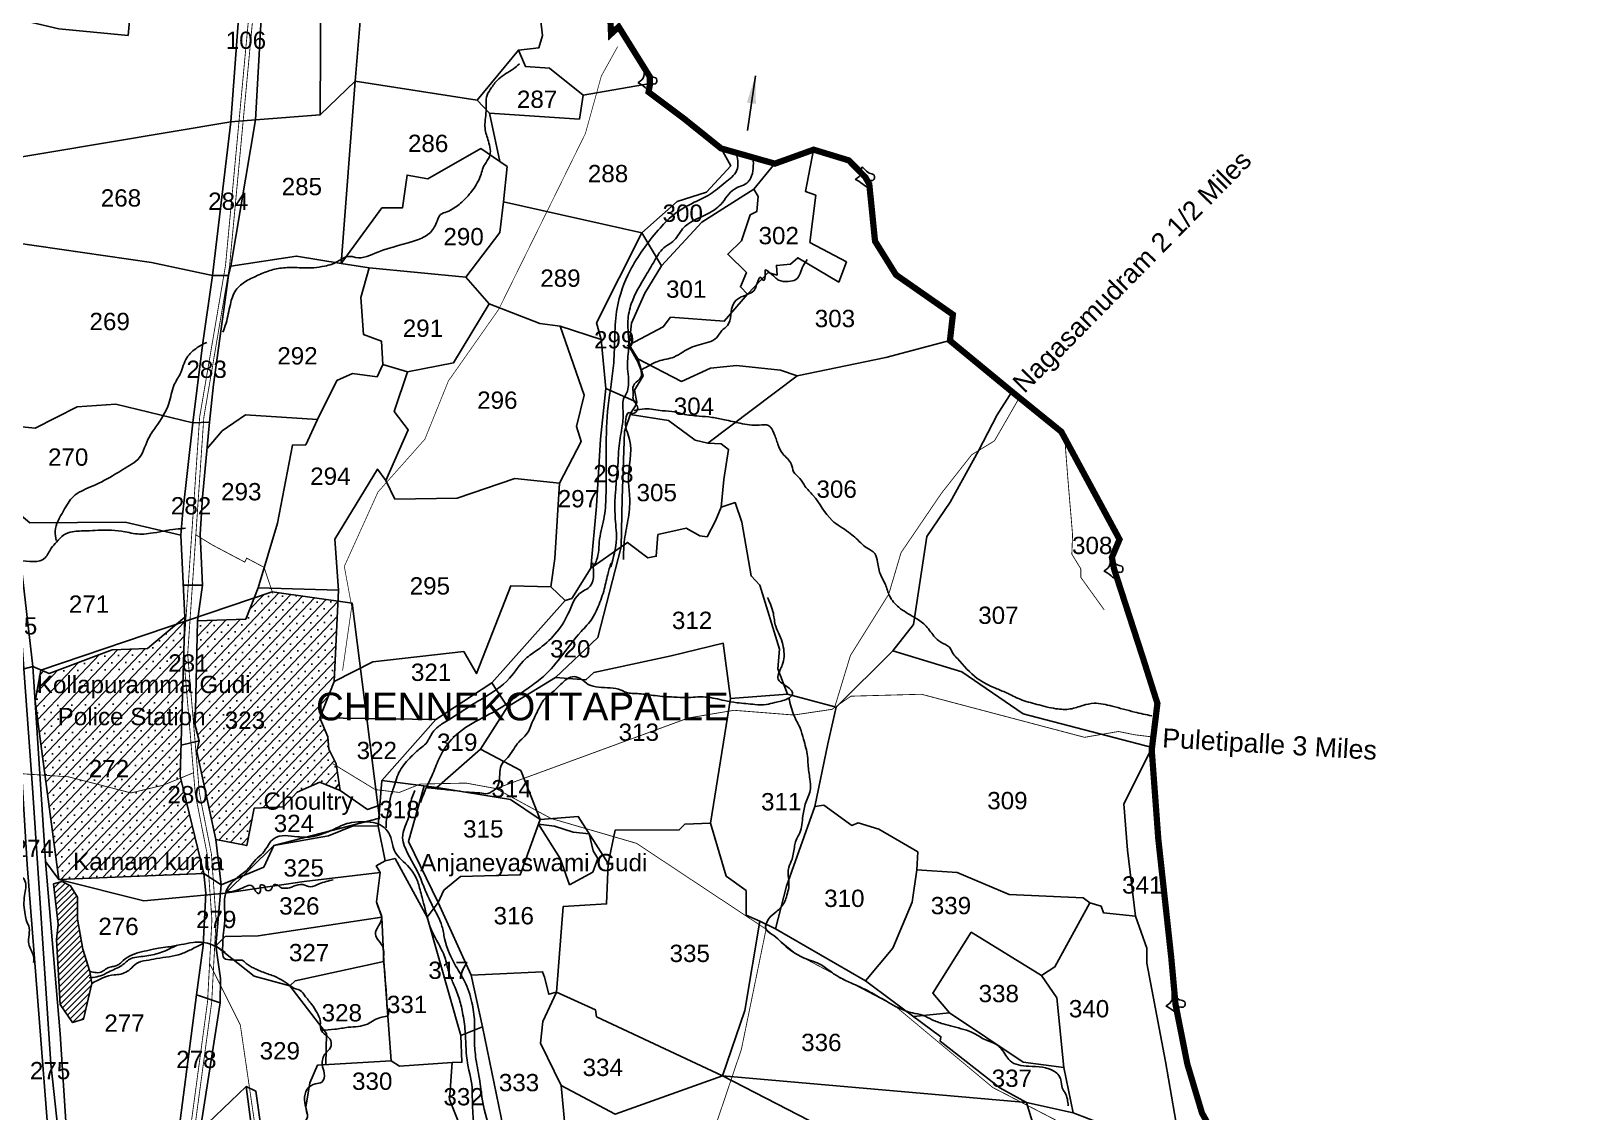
# Model space of a CAD drawing. Header units: feet. Extents: x 778084 to 787325, y 1573137 to 1585556.
# Drawn here: x 783138 to 785387, y 1578829 to 1580390 of the extents above; entities that cross this region are included whole.
import ezdxf
from ezdxf.enums import TextEntityAlignment as Align

# ---------------------------------------------------------------- set-up
doc = ezdxf.new("R2010")
doc.units = ezdxf.units.FT
doc.header["$LTSCALE"] = 15
doc.header["$MEASUREMENT"] = 0
doc.linetypes.add('HIDDEN2', pattern=[0.1875, 0.125, -0.0625])
for name, color, linetype in [('HILL', 17, 'Continuous'), ('PLOT', 7, 'Continuous'), ('PLOT NO', 7, 'Continuous'), ('RAILWAYTRACK', 3, 'Continuous'), ('ROADS', 6, 'Continuous'), ('TANKS-STREAM', 4, 'Continuous'), ('text2', 7, 'Continuous'), ('VILLAGE', 30, 'Continuous'), ('VILLAGE STONES', 240, 'Continuous')]:
    doc.layers.add(name, color=color, linetype=linetype)
doc.layers.add('VILLAGE BOUNDRY', color=5, linetype='HIDDEN2', lineweight=100)
doc.styles.get("Standard").update_dxf_attribs({"font": 'arial.ttf'})
doc.linetypes.add('DOTS', pattern='A,1e-06,-3,["●",Standard,S=3,R=0,X=-1.25,Y=-1.25],-3', length=6.000001)
doc.linetypes.add('TRACKS', pattern='A,0.15,[130,ltypeshp.shx,S=0.25,R=0,X=0,Y=0],0.15', length=0.3)
doc.dimstyles.get("Standard").update_dxf_attribs({"dimtxt": 0.18, "dimasz": 40, "dimexe": 0.18, "dimexo": 0.0625, "dimgap": 0.09, "dimtad": 0, "dimtih": 1, "dimtoh": 1, "dimdec": 4, "dimzin": 0, "dimdsep": 46, "dimtxsty": 'Standard', "dimcen": 0.09, "dimadec": 0, "dimazin": 0, "dimtfac": 1, "dimtdec": 4, "dimtofl": 0, "dimtmove": 0, "dimatfit": 3, "dimfxl": 1, "dimtolj": 1, "dimtzin": 0, "dimarcsym": 0})

msp = doc.modelspace()

# ---------------------------------------------------------------- hatches: boundary and pattern name
at = {"layer": 'TANKS-STREAM', "lineweight": -2}
h = msp.add_hatch(dxfattribs=at)
h.set_pattern_fill('ANSI31', color=256, scale=50)
h.paths.add_polyline_path([(783205.5, 1579107.6), (783205.5, 1579139.5), (783195.2, 1579155.7), (783183.3, 1579162.2), (783170.8, 1579158.6), (783177.5, 1579100.4), (783175.1, 1579078.4), (783180.2, 1578984.6), (783198.3, 1578958.3), (783214.2, 1578963.4), (783226.2, 1579015), (783223.1, 1579032), (783213.1, 1579064.5)])
at = {"layer": 'VILLAGE', "linetype": 'Continuous'}
h = msp.add_hatch(dxfattribs=at)
h.set_pattern_fill('SACNCR', color=256, scale=150, angle=1.53032, style=0)
h.paths.add_polyline_path([(783568.3, 1579353), (783566.5, 1579370.9), (783555.2, 1579398.6), (783575.8, 1579450.8), (783581.5, 1579566.9), (783486.5, 1579580.5), (783460.4, 1579571.6), (783448.3, 1579540.7), (783378.8, 1579538.3), (783375.1, 1579387.3), (783380.9, 1579365.3), (783377.8, 1579349.9), (783405, 1579222.7), (783449.7, 1579213.9), (783460.2, 1579267.8), (783502.9, 1579269.9), (783522.6, 1579291.3), (783555.1, 1579305.5), (783584.6, 1579293.5), (783578.7, 1579332.2)])
h.paths.add_polyline_path([(783328.9, 1579301.1), (783354.2, 1579311.5), (783353.5, 1579314.3), (783358.8, 1579486.1), (783358.4, 1579490.1), (783359.3, 1579502.5), (783360.3, 1579537.8), (783348.3, 1579533.7), (783306.3, 1579498.7), (783255.2, 1579496.5), (783164.5, 1579462.5), (783152.6, 1579467.5), (783144.1, 1579422.3), (783158.2, 1579315.5), (783192.2, 1579313.3), (783282.6, 1579290)])
h.paths.add_polyline_path([(783192.2, 1579313.3), (783158.2, 1579315.5), (783178.2, 1579164.8), (783387.6, 1579173.5), (783354.2, 1579311.5), (783328.9, 1579301.1), (783282.6, 1579290)])
h.paths.add_polyline_path([(783465.6, 1579250.1), (783612.1, 1579250.1), (783612.1, 1579299.3), (783465.6, 1579299.3)], flags=9)
h.paths.add_polyline_path([(783170.2, 1579380.9), (783396.7, 1579380.9), (783396.7, 1579419.6), (783170.2, 1579419.6)], flags=9)
h.paths.add_polyline_path([(783138.5, 1579419.1), (783463.4, 1579419.1), (783463.4, 1579467.7), (783138.5, 1579467.7)], flags=9)
h.paths.add_polyline_path([(783539.1, 1579383.8), (784156, 1579383.8), (784156, 1579445.9), (783539.1, 1579445.9)], flags=9)
h.paths.add_polyline_path([(783411.6, 1579375.6), (783482.7, 1579375.6), (783482.7, 1579414), (783411.6, 1579414)], flags=24)
h.paths.add_polyline_path([(783330, 1579458.4), (783401, 1579458.4), (783401, 1579496.7), (783330, 1579496.7)], flags=9)
h.paths.add_polyline_path([(783328.8, 1579268.1), (783399.9, 1579268.1), (783399.9, 1579306.4), (783328.8, 1579306.4)], flags=9)
h.paths.add_polyline_path([(783215.3, 1579306.4), (783286.1, 1579306.4), (783286.1, 1579344), (783215.3, 1579344)], flags=24)
h.paths.add_polyline_path([(783192.7, 1579171.8), (783422.9, 1579171.8), (783422.9, 1579209.9), (783192.7, 1579209.9)], flags=9)

# ---------------------------------------------------------------- linework, layer by layer
at = {"layer": 'HILL', "lineweight": -2}
msp.add_lwpolyline([(783915.5, 1579157.5), (783901.9, 1579195.1), (783870.6, 1579244.8), (783893.7, 1579242.1), (783920.8, 1579233.3), (783943.9, 1579231.1), (783949.6, 1579206.2), (783956.6, 1579195.1), (783949, 1579175.7), (783915.5, 1579157.5)], dxfattribs=at)
at = {"layer": 'PLOT', "lineweight": -2}
for points in [[(783786.6, 1581223.4), (783744.7, 1581078.7), (783748.1, 1581054.1), (783717.4, 1580951.4), (783709.2, 1580922.5), (783700.4, 1580816.3), (783708.6, 1580793.1), (783690.1, 1580766.5), (783675.2, 1580644), (783656.7, 1580540.2), (783616.9, 1580445.5), (783606, 1580317.7)], [(783559.8, 1581159.1), (783563.6, 1580789), (783556.6, 1580464.6), (783555.8, 1580269)], [(783044.5, 1580424.5), (783178.5, 1580393.6), (783278.4, 1580384), (783291.3, 1580527.7), (783302.4, 1580652.2), (783261.6, 1580651.6), (783261.8, 1580536.8), (783252.2, 1580522), (783206.1, 1580522.7), (783196.6, 1580535), (783183.6, 1580528), (783169, 1580529), (783154.9, 1580552), (783165.1, 1580584.3), (783110.5, 1580592.7), (783111.8, 1580554.7), (783100.5, 1580498), (783067.8, 1580502), (783041.9, 1580477.1)], [(783904, 1580538.7), (783879.5, 1580529.7), (783838.3, 1580495.3), (783828.7, 1580410.9), (783873.6, 1580408.3), (783876.5, 1580383.8), (783871.3, 1580366.1), (783841.8, 1580362.8), (783782.5, 1580290.3)], [(783443, 1580479.9), (783426.8, 1580259)], [(783474.1, 1580477.5), (783462.2, 1580262.1)], [(783841.8, 1580362.8), (783852, 1580338.9), (783886.9, 1580336.8), (783935.3, 1580297.6)], [(782836.6, 1580220), (782850.8, 1580203.6), (783040.7, 1580196.1), (783070.2, 1580199.3), (783426.8, 1580259), (783462.2, 1580262.1), (783555.8, 1580269), (783606, 1580317.7), (783782.5, 1580290.3), (783800.3, 1580271.7), (783929.9, 1580263.1), (783935.3, 1580297.6), (784031.9, 1580314.5)], [(783606, 1580317.7), (783586.1, 1580054.4), (783521.7, 1580065.2), (783426.6, 1580050.7)], [(783426.8, 1580259), (783400, 1580037.4), (783312, 1580056.2), (783079.1, 1580089.7)], [(783462.2, 1580262.1), (783426.6, 1580050.7), (783423.3, 1580037.3), (783400, 1580037.4)], [(783800.3, 1580271.7), (783815.1, 1580201.9), (783825.4, 1580194.6), (783820.1, 1580143.5), (783814.9, 1580099.4), (783765.7, 1580034.6), (783626.2, 1580048.2), (783586.1, 1580054.4)], [(783815.1, 1580201.9), (783787.8, 1580220.4), (783711.1, 1580176.9), (783681, 1580182.2), (783674.5, 1580135.1), (783644.8, 1580134.7), (783586.1, 1580054.4)], [(783820.1, 1580143.5), (784020.1, 1580099), (784071, 1580144), (784113.4, 1580157.3), (784148.2, 1580195.8), (784134.4, 1580220.7)], [(784268, 1580218.9), (784256.3, 1580158.5), (784271.1, 1580153.2), (784262.6, 1580085), (784315.3, 1580056.9), (784304.1, 1580027.7), (784245.3, 1580062.8), (784234.7, 1580053.4), (784214.2, 1580051.8), (784215.3, 1580037.7), (784202.2, 1580041.5), (784172.4, 1580010.2), (784162.2, 1580020.8), (784170.9, 1580041.3), (784144, 1580067.9), (784164, 1580087.3), (784164, 1580087.3), (784176.3, 1580125), (784185.9, 1580129.4), (784187.7, 1580151.4), (784181.7, 1580162.1)], [(783040.7, 1580196.1), (783054.9, 1580075.1), (783069.2, 1579942.2), (783115.7, 1579466), (783132.8, 1579186.8), (783162.9, 1578798.1), (783190.3, 1578575.9), (783199.3, 1578360.4), (783165.6, 1578122.5), (783151.8, 1578105.4), (783047.3, 1578102.1), (783036.1, 1578116.6), (783038.2, 1578259.5), (782997.7, 1578259.3), (782945.7, 1578451.4), (782925.6, 1578545.1), (782944.6, 1578658.6), (782947.2, 1578788), (783112.6, 1578802.9), (783162.9, 1578798.1)], [(783063, 1580198.5), (783079.1, 1580089.7), (783095.5, 1579959.1), (783105.3, 1579820.7), (783114.8, 1579698.4), (783140.7, 1579472.5), (783115.7, 1579466)], [(784211.9, 1580198.7), (784181.7, 1580162.1), (784106.4, 1580114), (784048.4, 1580051.3), (784020.1, 1580099)], [(783765.7, 1580034.6), (783799.8, 1579996.2), (783872.9, 1579967.7), (783902, 1579964.2), (783961.4, 1579944.9), (783954.7, 1579968.8), (784020.1, 1580099)], [(784048.4, 1580051.3), (784024.1, 1580011.7), (784005.1, 1579968.2), (784001.5, 1579937), (784014, 1579916.9), (784022.1, 1579892.1), (784009.6, 1579871.6), (784012.8, 1579854.4), (783967.9, 1579873.8)], [(783400, 1580037.4), (783385.9, 1579936.5), (783371.8, 1579824.4), (783260.6, 1579851.6), (783204.8, 1579847.4), (783144.4, 1579816.6), (783105.3, 1579820.7)], [(783423.3, 1580037.3), (783401.9, 1579879.8), (783396.1, 1579825.2), (783385.8, 1579717.2), (783382.5, 1579663.8), (783385.8, 1579590), (783358.2, 1579590)], [(783626.2, 1580048.2), (783614.3, 1580005.3), (783618.4, 1579952), (783644.2, 1579942.3), (783646.3, 1579908.8), (783637.7, 1579891.1), (783602.4, 1579895.5), (783579.6, 1579885.4), (783552, 1579829.1), (783447.9, 1579836.1), (783414.2, 1579812.9), (783392.5, 1579787.2)], [(784172.4, 1580010.2), (784138.9, 1579971.1), (784061.4, 1579977.1), (784050.9, 1579963), (784001.5, 1579937)], [(783799.8, 1579996.2), (783748.2, 1579911.2), (783681.6, 1579898.2)], [(783902, 1579964.2), (783936.6, 1579864.2), (783925.7, 1579819), (783932.4, 1579797.5), (783901.1, 1579737.4)], [(783639.3, 1579242), (783644.7, 1579307.8), (783722.7, 1579395.8), (783803.6, 1579448.9), (783909.2, 1579567.8), (783918.9, 1579570.6), (783946.4, 1579614.6), (783954.5, 1579704), (783960.4, 1579800.9), (783967.9, 1579873.8), (783961.4, 1579944.9)], [(784014, 1579916.9), (784077.4, 1579884.3), (784119, 1579903.4), (784156.8, 1579907.3), (784220, 1579900.5), (784244.1, 1579892.2), (784372.1, 1579919), (784464.7, 1579943.2)], [(783646.3, 1579908.8), (783681.6, 1579898.2), (783662.7, 1579840.8), (783682.7, 1579814.3), (783650.2, 1579741)], [(784244.1, 1579892.2), (784115.2, 1579795.1), (784096.9, 1579799.5), (784058.5, 1579827.9), (784003.3, 1579836.4)], [(784230, 1579432.6), (784300.6, 1579413.8), (784382.4, 1579495.2), (784411.9, 1579533.1), (784431.6, 1579660.4), (784465.1, 1579710), (784505.8, 1579783.8), (784532.7, 1579835.9), (784554.2, 1579869.4)], [(784010.7, 1579848.9), (784004.1, 1579838.7), (783995, 1579811.9), (783991.8, 1579715.1), (783989.9, 1579645.4), (783946.4, 1579614.6)], [(784010.7, 1579848.9), (784012.8, 1579854.4)], [(783371.8, 1579824.4), (783356.9, 1579691.2), (783354.5, 1579662.2), (783274.1, 1579680.8), (783136.6, 1579680.2), (783114.8, 1579698.4)], [(783371.8, 1579824.4), (783396.1, 1579825.2)], [(783552, 1579829.1), (783534.8, 1579792.5), (783515.5, 1579792.3), (783493.9, 1579679.6), (783466, 1579586), (783448.3, 1579540.7), (783378.8, 1579538.3)], [(784115.2, 1579795.1), (784134.7, 1579794.2), (784145.1, 1579786), (784138.4, 1579742.7), (784134.4, 1579702.6), (784126.4, 1579682.9), (784114.1, 1579660), (784103.8, 1579661.3), (784083.8, 1579672.1), (784043.2, 1579663.1), (784040.8, 1579631.7), (784028.8, 1579629.7), (783999.5, 1579651.8), (783989.9, 1579645.4)], [(783888.6, 1579587.4), (783894.5, 1579628.7), (783901.1, 1579737.4), (783836.5, 1579744), (783753.4, 1579715.8), (783663.6, 1579714.3), (783650.2, 1579741), (783638.4, 1579757.6), (783577, 1579656.6), (783582.3, 1579582.6)], [(784134.4, 1579702.6), (784154.5, 1579709.3), (784164.4, 1579681), (784177.6, 1579603.4), (784190.2, 1579590.2), (784218.5, 1579497.4), (784216.3, 1579469.3), (784230, 1579432.6), (784148, 1579426.4)], [(783354.5, 1579662.2), (783360.5, 1579543.9), (783306.3, 1579498.7), (783255.2, 1579496.5), (783164.5, 1579462.5), (783140.7, 1579472.5)], [(783989.9, 1579645.4), (783956.3, 1579514.3), (783895.3, 1579456.9), (783825.9, 1579414.5), (783803.6, 1579448.9)], [(783385.8, 1579590), (783378.8, 1579538.3), (783375.1, 1579387.3), (783380.9, 1579365.3), (783377.8, 1579349.9), (783405, 1579222.7), (783412.9, 1579157.3), (783387.6, 1579173.5)], [(783466, 1579586), (783582.3, 1579582.6), (783575.8, 1579450.8), (783555.2, 1579398.6), (783566.5, 1579370.9), (783568.3, 1579353), (783578.7, 1579332.2), (783584.6, 1579293.5), (783555.1, 1579305.5), (783522.6, 1579291.3), (783502.9, 1579269.9), (783460.2, 1579267.8), (783449.7, 1579213.9), (783405, 1579222.7)], [(783575.8, 1579450.8), (783631.5, 1579479.3), (783762.8, 1579494.2), (783781.3, 1579462.3), (783830.7, 1579588.9), (783888.6, 1579587.4), (783909.2, 1579567.8)], [(783360.5, 1579543.9), (783353.5, 1579314.3), (783387.6, 1579173.5), (783178.2, 1579164.8), (783159.4, 1579191.1)], [(783895.3, 1579456.9), (783939.3, 1579453.3), (783950.8, 1579463.9), (784062.3, 1579487.8), (784137.6, 1579506.2), (784148, 1579426.4), (784119.3, 1579246.5), (784081.8, 1579244.7), (784074, 1579236.6), (783981.3, 1579236.2), (783971.4, 1579188.1)], [(784382.4, 1579495.2), (784482, 1579464.8), (784570.2, 1579404.2), (784756.5, 1579355.6), (784715.6, 1579274.4), (784720.8, 1579207.4), (784732.8, 1579111.8), (784686.2, 1579116.9), (784683, 1579126.4), (784666.8, 1579131.5), (784656.8, 1579138.5), (784550, 1579143.1), (784475.2, 1579175), (784416.8, 1579178.7), (784418.2, 1579204.7), (784361.9, 1579237.8), (784332.2, 1579246.9), (784323.1, 1579243), (784282.7, 1579272.5), (784269.7, 1579270.6), (784288.6, 1579361), (784300.6, 1579413.8)], [(783140.7, 1579472.5), (783157.9, 1579214.2), (783159.4, 1579191.1), (783180.4, 1578942.3), (783189.3, 1578800.8), (783162.9, 1578798.1)], [(783555.2, 1579398.6), (783722.7, 1579395.8)], [(783825.9, 1579414.5), (783787, 1579353.2), (783724.2, 1579298), (783644.7, 1579307.8)], [(783380.9, 1579365.3), (783354.9, 1579358.9)], [(783918.1, 1578712.2), (783903.6, 1578867.3), (783873.8, 1578928.8), (783877.2, 1578960.1), (783897, 1579002.4), (783906.5, 1579126.1), (783969, 1579129.8), (783971.4, 1579188.1), (783928.2, 1579255.8), (783873, 1579251.5), (783845.3, 1579322.2), (783787, 1579353.2)], [(783584.6, 1579293.5), (783623.9, 1579266.1), (783641.8, 1579272.2)], [(783705.7, 1579300.3), (783683.3, 1579220), (783725.8, 1579131.7), (783709.9, 1579110.8)], [(783724.2, 1579298), (783830.6, 1579280.3), (783873, 1579251.5)], [(784269.7, 1579270.6), (784228.6, 1579155.2), (784212.9, 1579093.6)], [(783412.9, 1579157.3), (783474.3, 1579182.7), (783488.8, 1579214), (783567.7, 1579228), (783603.2, 1579242.6), (783639.3, 1579242), (783649.5, 1579192.1), (783636.7, 1579184.5), (783642.3, 1579175.1)], [(783873, 1579251.5), (783844.4, 1579171.9), (783758.1, 1579169.5), (783734, 1579149.5), (783725.8, 1579131.7)], [(784119.3, 1579246.5), (784141.8, 1579169.8), (784170.5, 1579149), (784170.8, 1579113.7), (784190.5, 1579104.6), (784168.6, 1578975.8), (784136.2, 1578881.3)], [(783649.5, 1579192.1), (783663.7, 1579195.5), (783709.9, 1579110.8), (783758.5, 1578939.9), (783760.2, 1578901), (783746, 1578900.7)], [(783387.6, 1579173.5), (783390.8, 1579145.2), (783386.9, 1579069.8), (783377.1, 1578998.2), (783352.1, 1578805.7)], [(783644.6, 1579110.4), (783637.1, 1579132.6), (783642.3, 1579175.1), (783532.6, 1579162.2), (783411.7, 1579144.1)], [(784416.8, 1579178.7), (784410.2, 1579132.2), (784382.2, 1579065.7), (784342.9, 1579018.8)], [(783412.9, 1579157.3), (783405, 1579069.1), (783411.9, 1579021.8), (783411.5, 1578987.1), (783377.1, 1578998.2)], [(783725.8, 1579131.7), (783773.8, 1579026.7), (783789.8, 1578952.3), (783758.5, 1578939.9)], [(784793.3, 1578802.2), (784710.4, 1578802.1), (784642.5, 1578828.2), (784629.3, 1578893.3), (784619.2, 1578994.2), (784597.1, 1579026.2), (784616.2, 1579038.8), (784666.8, 1579131.5)], [(783647.6, 1579046.6), (783644.6, 1579110.4), (783466.3, 1579083.5), (783418.7, 1579082.5), (783405, 1579069.1)], [(784732.8, 1579111.8), (784749, 1579065.9), (784749, 1579044.3), (784775.9, 1578902), (784793.3, 1578802.2), (784815, 1578753.6), (784865, 1578722.4)], [(784190.5, 1579104.6), (784212.9, 1579093.6), (784342.9, 1579018.8), (784382.8, 1578988.6), (784451.6, 1578937.8), (784450.7, 1578931.4), (784536.9, 1578864.2), (784575.1, 1578843)], [(784597.1, 1579026.2), (784495.4, 1579088.7), (784439.8, 1579000.9), (784464.2, 1578972.5), (784412.1, 1578967)], [(783405, 1579069.1), (783460.4, 1579025.6), (783511.8, 1579011.4), (783557.9, 1578951.1), (783564.6, 1578942.4), (783563.6, 1578897.8)], [(783511.8, 1579011.4), (783519.7, 1579018.6), (783647.6, 1579046.6), (783651.6, 1578993.4), (783657.9, 1578903.3)], [(783879.5, 1579023.9), (783876.7, 1579031.7), (783773.8, 1579026.7)], [(783879.5, 1579023.9), (783885.7, 1578999.2), (783897, 1579002.4)], [(783897, 1579002.4), (783953, 1578976.9), (783954.7, 1578966.8), (784136.2, 1578881.3), (784575.1, 1578843)], [(783411.5, 1578987.1), (783382.3, 1578802.7)], [(784464.2, 1578972.5), (784570.2, 1578901), (784629.3, 1578893.3)], [(783789.8, 1578952.3), (783827, 1578772)], [(783536.6, 1578826.9), (783534.9, 1578836.2), (783540.9, 1578871.2), (783551.9, 1578897.1), (783657.9, 1578903.3), (783670, 1578895.4), (783746, 1578900.7), (783742.1, 1578847.2), (783755.9, 1578813.5)], [(784681.7, 1578590.4), (784617.5, 1578615.7), (784476, 1578690.8), (784323.9, 1578784.5), (784136.2, 1578881.3), (783981.5, 1578826.1), (783903.6, 1578867.3)], [(783382.3, 1578802.7), (783449, 1578866.1), (783476.1, 1578656.8), (783491.4, 1578520.2), (783433.8, 1578485.5), (783432.2, 1578510.5), (783326, 1578487.2)], [(783449, 1578866.1), (783462.7, 1578859.5), (783471.1, 1578801.4), (783486.2, 1578689.2), (783493.6, 1578592.7), (783505.1, 1578524.4), (783572.5, 1578204.6), (783559, 1578200.9)], [(784815, 1578753.6), (784606, 1578742), (784575.1, 1578843), (784642.5, 1578828.2)]]:
    msp.add_lwpolyline(points, dxfattribs=at)
at = {"layer": 'RAILWAYTRACK', "color": 17, "linetype": 'TRACKS', "lineweight": -2, "ltscale": 3}
msp.add_lwpolyline([(783014.9, 1580661.4), (783058.6, 1580147.1), (783075.2, 1579951.1), (783092, 1579753.6), (783122.4, 1579542.4), (783140.4, 1579297.3), (783166.9, 1578898.9), (783204.7, 1578548.1), (783221.4, 1578393), (783189.1, 1578185.3), (783155.2, 1577967.1), (783103.9, 1577636.5), (783061.4, 1577359.5), (783052.3, 1577212)], dxfattribs=at)
at = {"layer": 'ROADS', "linetype": 'HIDDEN2', "lineweight": -2, "ltscale": 10, "const_width": 1.2}
for points in [[(783454.3, 1580429.5), (783438.6, 1580261.1), (783419, 1580051.6), (783381.7, 1579832.9), (783370.2, 1579663.1), (783358.4, 1579490.1), (783375.4, 1579288.5), (783392.7, 1579200.9), (783399.4, 1579106.7), (783393.1, 1578988.7), (783366.6, 1578791.8), (783285.6, 1578338.4), (783242.5, 1578096.9), (783198.1, 1577848.2), (783174.1, 1577713.4), (783155, 1577418.8), (783160.9, 1577302.3), (783183.7, 1577145.1)], [(783460.3, 1580429.1), (783444.5, 1580260.5), (783424.9, 1580050.9), (783387.7, 1579832.2), (783376.2, 1579662.7), (783364.4, 1579490.1), (783381.4, 1579289.4), (783398.7, 1579201.7), (783405.4, 1579106.8), (783399.1, 1578988.1), (783372.5, 1578790.9), (783291.5, 1578337.3), (783248.4, 1578095.8), (783204, 1577847.1), (783180, 1577712.7), (783161, 1577418.7), (783166.9, 1577302.9), (783189.6, 1577146)], [(784298.2, 1579413.2), (784321, 1579488.3), (784376.4, 1579577), (784394.1, 1579636.9), (784452.2, 1579722.4), (784496.1, 1579778.3), (784529, 1579798.4), (784564.9, 1579860.7)], [(784630.4, 1579802.4), (784635.1, 1579741.7), (784641.7, 1579663.2), (784640.7, 1579634.8), (784653.6, 1579613.7), (784653.6, 1579601.3), (784687.5, 1579554.2)], [(783376.2, 1579662.7), (783400.1, 1579648), (783430.4, 1579632), (783446.8, 1579623.4), (783449.7, 1579629), (783474.6, 1579615.8), (783478.6, 1579603.9), (783487.4, 1579578)], [(783809.4, 1579296.3), (783864.6, 1579316.5), (784087.4, 1579398.3), (784152.9, 1579409.3), (784239.3, 1579402.5), (784294.5, 1579410.7), (784321.7, 1579429.7), (784423.6, 1579432.5), (784565.2, 1579395.1), (784659, 1579370.3), (784708, 1579378.7), (784731.8, 1579373.9), (784758.3, 1579370.7)], [(784012.3, 1579217.2), (783888.7, 1579253.2), (783809.4, 1579296.3), (783766.1, 1579304.2), (783700.1, 1579302.8), (783669.9, 1579290.7), (783635.2, 1579294.8), (783573.9, 1579332.2)], [(783087.9, 1579320.1), (783192.2, 1579313.3), (783282.6, 1579290), (783328.9, 1579301.1), (783372.8, 1579319.1)], [(784199.3, 1579093.2), (784012.3, 1579217.2)], [(783728.2, 1576418.1), (783754.8, 1576653.5), (783779.3, 1576870.6), (783789, 1577087.8), (783783.4, 1577204.3), (783781.5, 1577244.8), (783825.7, 1577349.9), (783853.8, 1577404.1), (783900.2, 1577600.3), (783892.9, 1577766.1), (783889.5, 1577843.3), (783907.1, 1577877.4), (783919.8, 1578042), (783969.1, 1578204.8), (783986.1, 1578360.2), (784014.6, 1578494.7), (784014, 1578530.5), (784040.6, 1578566.3), (784045.5, 1578602.2), (784056.1, 1578641.4), (784088.2, 1578696.4), (784163.7, 1578919.8), (784199.3, 1579093.2), (784243.3, 1579057.1)], [(785483.2, 1576246.6), (785331.5, 1576213.6), (785172.1, 1576179), (784926.2, 1576167.4), (784701.7, 1576199.1), (784656.7, 1576180.4), (784553.2, 1576181.2), (784394.2, 1576234.2), (784196.9, 1576364.8), (784139.7, 1576447.2), (784110.2, 1576475.8), (784078.3, 1576484.2), (783980, 1576723.7), (783834.3, 1577060.9), (783767.6, 1577306.4), (783708.8, 1577522.8), (783638.2, 1577876.6), (783609.4, 1578069.5), (783512.2, 1578462.6), (783463.5, 1578796.4), (783440.4, 1578954.8), (783415, 1579005.6), (783396, 1579043.7)], [(784243.3, 1579057.1), (784386.1, 1578981.8), (784526.6, 1578864.6), (784623.5, 1578814.4), (784736.2, 1578773.3), (784786.8, 1578762.2), (784822.8, 1578754.4), (784865, 1578722.4)]]:
    msp.add_lwpolyline(points, dxfattribs=at)
at = {"layer": 'ROADS', "linetype": 'DOTS', "lineweight": -3, "ltscale": 0.15, "const_width": 1}
msp.add_lwpolyline([(783588, 1579466.7), (783601.2, 1579558.9), (783590.5, 1579617.1), (783639.1, 1579724.5), (783706.8, 1579800.8), (783740.7, 1579884.8), (783813.3, 1579988.2), (783890.9, 1580145.5), (783938.5, 1580242.2), (783954.8, 1580301), (783961.5, 1580325.2), (783985, 1580367.6)], dxfattribs=at)
at = {"layer": 'TANKS-STREAM', "lineweight": -2}
msp.add_lwpolyline([(783183.3, 1579162.2), (783195.2, 1579155.7), (783205.5, 1579139.5), (783205.5, 1579107.6), (783213.1, 1579064.5), (783223.1, 1579032), (783226.2, 1579015), (783214.2, 1578963.4), (783198.3, 1578958.3), (783180.2, 1578984.6), (783175.1, 1579078.4), (783177.5, 1579100.4), (783170.8, 1579158.6), (783183.3, 1579162.2)], dxfattribs=at)
for points in [[(783415.1, 1579955.2), (783419.8, 1579968.5), (783426, 1579995.5), (783434, 1580015.8), (783448.7, 1580029), (783467.2, 1580038), (783485.2, 1580045.1), (783505.1, 1580048.4), (783528.3, 1580048.4), (783546.7, 1580048.4), (783561.9, 1580050.8), (783572.8, 1580053.6), (783600.1, 1580064.7), (783606.8, 1580063.2), (783638.9, 1580071), (783697.5, 1580089.3), (783715, 1580099.4), (783724.3, 1580115.8), (783729.5, 1580125.1), (783738.5, 1580129.2), (783748.6, 1580134.4), (783763.5, 1580146.3), (783774.3, 1580158.6), (783786.2, 1580178.7), (783793.3, 1580197.7), (783800, 1580208.8), (783798.5, 1580231.2), (783793.7, 1580249.7), (783795.2, 1580274.3), (783796.7, 1580297.4), (783803, 1580308.5), (783813.4, 1580321.2), (783834.7, 1580335.7), (783843.3, 1580342.8)], [(783951, 1579618.3), (783954.7, 1579626.3), (783959, 1579656.5), (783965.8, 1579689.2), (783968.3, 1579723.2), (783971.4, 1579848.8), (783979.4, 1579911.2), (783984.4, 1579990.1), (784003, 1580044.2), (784021.5, 1580074.4), (784043.7, 1580102.8), (784065.3, 1580124.4), (784095.6, 1580142.9), (784118.5, 1580154.6), (784140.1, 1580171.3), (784156.8, 1580188.5), (784155.5, 1580218.2)], [(784180.8, 1580206.4), (784177.1, 1580178), (784173.4, 1580172.5), (784153.7, 1580162), (784133.9, 1580139.8), (784114.8, 1580126.2), (784078.9, 1580104.6), (784064.7, 1580086.1), (784054.2, 1580079.3), (784038.2, 1580058.4), (784025.8, 1580037.4), (784004.8, 1579996.4), (783999.9, 1579971.7), (784001.1, 1579934.7), (783999.2, 1579906.3), (784000.5, 1579890.9), (783998, 1579867.5), (783993.7, 1579859.2), (783993.1, 1579839.4), (783991.2, 1579817.2), (783986.9, 1579787.6), (783985.6, 1579767.9), (783981.3, 1579689.8), (783983.2, 1579657.1), (783975.1, 1579616.4)], [(784018.5, 1579900.8), (784028, 1579905.8), (784043.9, 1579913.5), (784066.2, 1579919.4), (784079, 1579926.7), (784102.6, 1579937.2), (784127.7, 1579947.2), (784135.4, 1579957.6), (784143.6, 1579964.9), (784152.3, 1579996.5), (784160.5, 1580004.6), (784173.2, 1580010.1), (784181.4, 1580015.1), (784188.2, 1580031), (784191, 1580034.6), (784195.1, 1580030.1), (784198.2, 1580039.6), (784197.8, 1580044.6), (784211.9, 1580034.6), (784217.3, 1580030.5), (784231.4, 1580028.7), (784242.4, 1580031.4), (784252.8, 1580051), (784258.7, 1580060.1)], [(783174.5, 1579654.7), (783173.2, 1579667.9), (783185.1, 1579697.3), (783199.6, 1579718.1), (783223.9, 1579731.8), (783255.9, 1579747.9), (783280.2, 1579762.8), (783292.5, 1579771.4), (783307, 1579800.3), (783318.5, 1579818.6), (783337.3, 1579852.5), (783344.6, 1579878.5), (783353.5, 1579895.1), (783363.3, 1579918.5), (783378.2, 1579933), (783391.9, 1579940.6)], [(783993.3, 1579627), (783995, 1579655.8), (784000.6, 1579687.9), (784002.3, 1579719.2), (784000.6, 1579742.8), (784002.3, 1579800.2), (783998, 1579813.9), (783996.8, 1579830.2), (784001.5, 1579839.2), (784006.6, 1579837.9), (784013.8, 1579844.2), (784013.9, 1579847.4), (784009.3, 1579854.5), (784007.2, 1579861.2), (784007.6, 1579867.5), (784006.8, 1579875.4), (784014.3, 1579885.2), (784019, 1579891.1), (784018.3, 1579901.4), (783999.3, 1579937)], [(784009.1, 1579842.4), (784024.4, 1579844.6), (784049.7, 1579842), (784067.5, 1579840.1), (784079.4, 1579837.2), (784102.5, 1579834.2), (784121.1, 1579832.3), (784139.3, 1579829), (784162, 1579823.8), (784189.5, 1579821.2), (784202.9, 1579820.5), (784210.7, 1579809.3), (784216.4, 1579793.5), (784223.4, 1579779.8), (784235.7, 1579765.3), (784239.1, 1579753.8), (784248, 1579744.1), (784255.4, 1579733), (784267, 1579720), (784294.6, 1579683.6), (784318.4, 1579666.5), (784335.9, 1579651.3), (784344.8, 1579643.9), (784356.3, 1579635.7), (784360.1, 1579623.4), (784364.9, 1579604.5), (784371.6, 1579591.1), (784377.5, 1579574.4), (784390.9, 1579558.1), (784413, 1579543.8), (784428.6, 1579532.6), (784441.6, 1579516.6), (784451.6, 1579507.7), (784463.9, 1579500.3), (784469.5, 1579491), (784475.4, 1579483.9), (784504.2, 1579455.4), (784530.3, 1579441.3), (784546.3, 1579434.6), (784566, 1579425.3), (784590.1, 1579417.9), (784617.7, 1579411.6), (784638.5, 1579411.2), (784656.7, 1579416.4), (784672.7, 1579419.4), (784698.8, 1579415.3), (784731.5, 1579406.8), (784756, 1579401.2)], [(782666.8, 1579275.3), (782675.4, 1579282.2), (782689, 1579295.8), (782697.5, 1579309.4), (782709, 1579324.7), (782717.6, 1579338.4), (782744.4, 1579354.1), (782768.7, 1579371.6), (782779, 1579388), (782804.2, 1579411.9), (782819.5, 1579431.5), (782835.7, 1579445.5), (782852.8, 1579460), (782864.3, 1579468.5), (782877.9, 1579480.9), (782887.7, 1579490.6), (782909, 1579501.7), (782925.2, 1579516.6), (782932.9, 1579526.4), (782987.6, 1579557.4), (783014.4, 1579571.4), (783046.8, 1579594.4), (783066.9, 1579607.2), (783085.2, 1579619.1), (783120.6, 1579625.5), (783158.5, 1579629.3), (783167.5, 1579643.4), (783175.1, 1579652.3), (783185.8, 1579662.6), (783198.1, 1579667.2), (783218.6, 1579668.5), (783235.2, 1579669.4), (783273.8, 1579667.1), (783298.1, 1579663.6), (783310.8, 1579664.9), (783328.7, 1579667.9), (783334.7, 1579669.2), (783350.9, 1579671.3), (783361.1, 1579672.2)], [(783650.7, 1579239.4), (783651.4, 1579251.2), (783654.1, 1579264.4), (783657.3, 1579283.5), (783661.8, 1579298.1), (783670.9, 1579322.3), (783687.2, 1579342.4), (783700.4, 1579354.5), (783708, 1579361.1), (783718.4, 1579377.8), (783731, 1579389.2), (783749.7, 1579401), (783777.2, 1579418.7), (783789.3, 1579426), (783828.9, 1579455.5), (783852.1, 1579483.6), (783869.6, 1579496.7), (783913.3, 1579548.1), (783933.7, 1579580.6), (783942.5, 1579585.6), (783949.3, 1579622.5)], [(783975.6, 1579622), (783970.7, 1579605.5), (783964.9, 1579581.3), (783955.6, 1579556), (783948.4, 1579542), (783932.3, 1579523), (783877.9, 1579458.2), (783857.9, 1579442.7), (783841.4, 1579431.1), (783823.9, 1579418), (783748.4, 1579370.5), (783728.2, 1579341.6), (783718.4, 1579318.2), (783709.1, 1579298.1), (783700.4, 1579276.3)], [(783708.1, 1579297.9), (783729.8, 1579295.5), (783753.3, 1579293), (783770.9, 1579290.9), (783786, 1579289.9), (783797.6, 1579289.2), (783803.5, 1579292), (783810.6, 1579297.6), (783814.4, 1579309.5), (783815.5, 1579323.9), (783820, 1579334.4), (783826.4, 1579341.1), (783840.2, 1579360.9), (783856.7, 1579379.5), (783860.9, 1579389.6), (783869.3, 1579407.9), (783879.8, 1579425.7), (783893.2, 1579437.3), (783902.6, 1579446.4), (783922.3, 1579458), (783932.5, 1579454.1), (783942.7, 1579446.8), (783974.4, 1579441.7), (783989.9, 1579438.5), (783996.9, 1579435.4), (784015.9, 1579433.3), (784039.4, 1579430.5), (784052.7, 1579429.1), (784066.1, 1579428.4), (784084.7, 1579427.7), (784097, 1579428.4), (784112.1, 1579428.4), (784139.4, 1579423.4), (784157.3, 1579420.3), (784183.3, 1579417.8), (784199.5, 1579417.5), (784211.8, 1579420.6), (784230.7, 1579426.2), (784237.4, 1579432.6), (784226.1, 1579445.9), (784216.7, 1579454.3), (784221.2, 1579471.1), (784223.7, 1579477.4), (784223.5, 1579504.3), (784218.9, 1579518), (784213.3, 1579530.6), (784209.8, 1579549.2), (784201.4, 1579572.3)], [(784232.3, 1579427.1), (784239.7, 1579401.5), (784248.4, 1579383.7), (784253.4, 1579367.6), (784259.1, 1579342.9), (784260, 1579330.9), (784262.5, 1579310.2), (784263.3, 1579295.9), (784256.7, 1579276.1), (784252.5, 1579256.7), (784250.9, 1579243.9), (784248, 1579232.4), (784242.6, 1579221.6), (784240.5, 1579213.4), (784236.8, 1579194.4), (784232.3, 1579182.4), (784231, 1579173.7), (784232.3, 1579161.3), (784228.6, 1579139.7), (784225.3, 1579131.4), (784213.7, 1579118.2), (784202.9, 1579107.9), (784199.2, 1579093.5), (784210.4, 1579084), (784221.1, 1579074.5), (784254.2, 1579051.6), (784279, 1579041.7), (784295.1, 1579030.1), (784308.8, 1579021.8), (784325.7, 1579014), (784347.2, 1579003.7), (784366.6, 1578992.9), (784392.7, 1578978.5), (784410.5, 1578972.3), (784425.3, 1578969), (784439, 1578962.4), (784454.7, 1578956.6), (784469.2, 1578952.5), (784499.5, 1578942.8), (784517.3, 1578932.8), (784531.7, 1578926.7), (784545.4, 1578911), (784551.6, 1578903.1), (784578.4, 1578895.3), (784615.6, 1578887.8), (784621.8, 1578882.1), (784624.7, 1578875.9), (784626.8, 1578863.9), (784630.9, 1578856.9), (784634.2, 1578847.8), (784635.5, 1578837.9)], [(783692.2, 1579293.7), (783685.7, 1579273.6), (783683, 1579254.5), (783674.8, 1579230), (783690.6, 1579187.3), (783709.7, 1579144.3), (783716.2, 1579130.2), (783725.5, 1579112.2), (783731.5, 1579097.5), (783735.3, 1579079.6), (783751.7, 1579039.4), (783764.2, 1579018.2), (783774.6, 1578987.2), (783778.4, 1578960), (783778.4, 1578933.8), (783780, 1578909.4), (783785.5, 1578877.2), (783796.4, 1578819.1), (783805.1, 1578801.1), (783822, 1578771.2), (783835.1, 1578733.1), (783847.1, 1578715.7), (783856.9, 1578698.2), (783867.8, 1578683.5), (783875.4, 1578666.7), (783877.6, 1578652), (783865.6, 1578620.4), (783843.2, 1578616.3), (783837.8, 1578589.7), (783843.2, 1578559.7), (783847.1, 1578541.2), (783858.5, 1578497.7), (783865.1, 1578447.8), (783872.7, 1578428.8), (783873.8, 1578405.9), (783872.7, 1578385.8), (783872.7, 1578375.4), (783872.7, 1578354.7), (783871.6, 1578343.9), (783867.2, 1578333), (783854.2, 1578305.8), (783844.9, 1578295.7), (783837.2, 1578281.5), (783832.9, 1578260.9), (783827.4, 1578257), (783833.4, 1578239.1), (783846, 1578220.6), (783848.7, 1578219.5), (783868.8, 1578221.1), (783887.4, 1578229.3), (783895.5, 1578231.5), (783901, 1578233.6), (783906.4, 1578234.2), (783920.1, 1578226.6), (783929.3, 1578210.2), (783935.3, 1578199.9), (783940.2, 1578189), (783953.9, 1578167.8), (783969.1, 1578161.8), (784015, 1578134.8), (784053.7, 1578117.4), (784088.1, 1578095), (784122.9, 1578079.8), (784171.1, 1578059.4), (784214.7, 1578054), (784237.1, 1578040.9), (784283.4, 1578027.3), (784299.2, 1578022.9), (784346.6, 1578017.5), (784368.9, 1578015.3), (784383.1, 1578014.8), (784386.9, 1578011.5), (784394.5, 1578001.7), (784397.3, 1577987), (784402.2, 1577965.2), (784410.4, 1577953.8), (784423.4, 1577941.8), (784433.8, 1577933.1), (784469.2, 1577823.9), (784494.3, 1577774.3), (784500.8, 1577747.7), (784509.6, 1577725.9), (784527, 1577697), (784536.8, 1577679.1), (784544.4, 1577663.3), (784559.7, 1577639.3), (784576.6, 1577621.6), (784584.8, 1577603.1)], [(783414.7, 1579062.2), (783416.4, 1579091.7), (783418.1, 1579110.1), (783417.4, 1579126.9), (783418.1, 1579139.6), (783420.2, 1579148.8), (783439.4, 1579170.2), (783453.5, 1579182.5), (783462.7, 1579193.8), (783472.6, 1579202.7), (783480.9, 1579215), (783489.1, 1579224.3), (783523.3, 1579226.7), (783545.6, 1579227), (783563.4, 1579232.5), (783578.5, 1579239), (783587.7, 1579243.4), (783600.8, 1579247.2), (783619.6, 1579248.2), (783636, 1579246.5), (783656.2, 1579229.1), (783660.5, 1579214), (783664, 1579204.3), (783672.6, 1579194.1), (783693.8, 1579168.3), (783699.8, 1579150.2), (783702.8, 1579139), (783707.2, 1579122.2), (783712.3, 1579102.8), (783725.3, 1579074), (783735.6, 1579052.6), (783741.3, 1579031.5), (783747.7, 1579015.2), (783755.9, 1578994.5), (783761.1, 1578973), (783765, 1578945.8), (783767.6, 1578904.7), (783774.9, 1578864.2), (783775.3, 1578846.6), (783784.5, 1578776.9), (783794.2, 1578741.1), (783792.1, 1578713.5), (783785.2, 1578678.4), (783784.5, 1578666), (783774.2, 1578651.6), (783755.6, 1578650.9), (783728.7, 1578653.6), (783721.8, 1578643.3), (783679.7, 1578621.7), (783666.6, 1578605.2), (783642.5, 1578590.8), (783620.5, 1578583.2), (783604.6, 1578574.2), (783595, 1578560.5), (783584.6, 1578559.8), (783538.5, 1578543.3), (783512.3, 1578541.2), (783499.2, 1578536.4), (783476.4, 1578534.3), (783454.4, 1578532.3), (783433, 1578531.6), (783423.4, 1578526.7), (783403.7, 1578520.7), (783392.5, 1578519.3), (783373.2, 1578513.2), (783357.6, 1578509.8), (783332.1, 1578508.8)], [(782384.5, 1578830.1), (782393.9, 1578846.5), (782408.1, 1578865.4), (782420.5, 1578884.3), (782431.7, 1578903), (782447.6, 1578922.4), (782453.9, 1578940.2), (782486.1, 1578962.6), (782506.7, 1578980.2), (782526.7, 1579008.1), (782549.8, 1579036.6), (782580.5, 1579065), (782599.5, 1579079.8), (782620, 1579088.3), (782639.8, 1579090.5), (782656, 1579085), (782674.1, 1579077.3), (782694.4, 1579068.8), (782706.7, 1579060.9), (782715.5, 1579055.7), (782724.7, 1579073.5), (782725.2, 1579082.8), (782757.6, 1579085), (782770.8, 1579088.1), (782797.4, 1579090.5), (782811.6, 1579095.7), (782843.7, 1579102.6), (782862.4, 1579106.4), (782873.4, 1579112.7), (782905.4, 1579122.7), (782930.6, 1579124), (782969.8, 1579128.1), (782975.6, 1579135.3), (782990.4, 1579139.1), (783007.4, 1579143.2), (783032.1, 1579155), (783051.6, 1579161.6), (783081.2, 1579166.8), (783103.2, 1579171.7), (783118.8, 1579173.1), (783129.5, 1579163.2), (783129, 1579142.1), (783128.1, 1579127.9), (783129.8, 1579114.4), (783132.2, 1579104), (783135, 1579098), (783134.9, 1579071.8), (783142, 1579054), (783142, 1579045)], [(783419, 1579146.8), (783432.3, 1579148.5), (783446.7, 1579154.3), (783456.2, 1579156.5), (783462.4, 1579148.3), (783467.1, 1579144.8), (783469.5, 1579149.7), (783469.5, 1579157), (783474.6, 1579156.1), (783477.3, 1579149.9), (783483.9, 1579149.7), (783488.2, 1579157), (783495.2, 1579156.5), (783498.8, 1579153.4), (783506.8, 1579152.5), (783511.2, 1579152.8), (783517.2, 1579155.2), (783530.5, 1579157.6), (783541.6, 1579154.5), (783554, 1579158.5), (783574.6, 1579164.5)], [(783557.2, 1578947.3), (783576.7, 1578948.7), (783596.1, 1578951.5), (783623.8, 1578956.1), (783644.6, 1578966.2), (783653.4, 1578968.5), (783652.6, 1578980.2), (783651.6, 1578993.4), (783651.1, 1579000.5), (783649.6, 1579019.9), (783648.5, 1579034.4), (783647.2, 1579053.3), (783646.6, 1579066.5), (783635.4, 1579086.2), (783644.6, 1579110.4), (783641.1, 1579120.6), (783637.1, 1579132.6)], [(783222.4, 1579022.9), (783243.8, 1579027.9), (783250, 1579031.3), (783269.2, 1579040.8), (783282.7, 1579050.8), (783294, 1579053.3), (783316.3, 1579056.8), (783326.7, 1579059.9), (783349, 1579070.3)], [(783223.1, 1579032), (783240.9, 1579031.9), (783247.6, 1579036.5), (783254.2, 1579038.8), (783260.9, 1579040.3), (783266.1, 1579043.2), (783271.2, 1579048), (783297.7, 1579060.4), (783312.6, 1579063.8), (783322.5, 1579066), (783335.6, 1579067.6), (783354.9, 1579070.9), (783372.1, 1579074.1), (783395.9, 1579072.2), (783418.7, 1579059.8)], [(783226.2, 1579015), (783258.5, 1579027.3), (783263.2, 1579027.6), (783281.5, 1579035.4), (783290.3, 1579043.6), (783304.4, 1579048), (783319.5, 1579050.8), (783355.3, 1579057.7), (783371, 1579064.6), (783386.7, 1579072.8)], [(783414.8, 1579062.8), (783417, 1579051.3), (783428.6, 1579048.8), (783438.6, 1579048.6), (783443, 1579048.3), (783448.9, 1579043.7), (783454.5, 1579039.8), (783460.9, 1579036.4), (783469.5, 1579032.7), (783478, 1579029.3), (783486.3, 1579026.5), (783511, 1579012.6), (783520.2, 1579007.1), (783527, 1579004.9), (783533.5, 1578997.2), (783543.3, 1578984.9), (783551.1, 1578972.3), (783555.7, 1578961.2), (783556.6, 1578948.6), (783571.1, 1578931.8), (783570.5, 1578922.5), (783563.4, 1578913.9), (783558.5, 1578897.6), (783561.6, 1578885.3), (783557.9, 1578872.3), (783548.9, 1578869.9), (783536.9, 1578862.2), (783533.2, 1578846.6), (783535.7, 1578832.4), (783536.3, 1578819.2), (783530.1, 1578814), (783520, 1578810.6), (783492.5, 1578810.6), (783477.7, 1578809.7), (783463.9, 1578805.3), (783463.2, 1578800.7), (783464.2, 1578790.9), (783463.3, 1578762.6)]]:
    msp.add_spline(points, degree=3, dxfattribs=at)
at = {"layer": 'text2', "linetype": 'Continuous', "lineweight": -2}
msp.add_lwpolyline([(783152.6, 1579467.5), (783486.5, 1579580.5), (783601.9, 1579564), (783641.1, 1579253.5), (783488.8, 1579214), (783419.1, 1579145.3), (783301.3, 1579134.3), (783178.2, 1579164.8), (783144.1, 1579422.3), (783152.6, 1579467.5)], dxfattribs=at)
at = {"layer": 'VILLAGE BOUNDRY', "lineweight": -2, "ltscale": 15, "const_width": 9}
msp.add_lwpolyline([(783974.6, 1580408.3), (783975.5, 1580386.1), (783986.6, 1580396.3), (784031.6, 1580324), (784031.6, 1580312.8), (784029.7, 1580302.1), (784081.4, 1580263.3), (784134.4, 1580220.7), (784211.9, 1580198.7), (784268, 1580218.9), (784318.8, 1580203.4), (784342.6, 1580179.2), (784348.3, 1580169.1), (784356.6, 1580086.7), (784386.8, 1580038.2), (784469, 1579980.8), (784464.7, 1579943.2), (784554.2, 1579869.4), (784625.5, 1579811.6), (784709.5, 1579656.1), (784698.5, 1579630.1), (784701.5, 1579613.8), (784743.8, 1579483.5), (784764.2, 1579419.2), (784756, 1579352), (784765.5, 1579223.3), (784784.2, 1579051.9), (784790.4, 1578984.3), (784807.4, 1578898.5), (784828.5, 1578827.8), (784871, 1578751.5)], dxfattribs=at)
at = {"layer": 'VILLAGE STONES', "lineweight": -2}
for points in [[(784014.6, 1580315.9), (784023, 1580325.1), (784023.5, 1580332.8), (784033.9, 1580324.5), (784041.2, 1580321.4), (784039.4, 1580313.8), (784033.3, 1580313.9), (784031.5, 1580304.8), (784024.8, 1580308.6), (784014.1, 1580315.9)], [(784328.5, 1580176.5), (784337, 1580185.8), (784337.5, 1580193.4), (784347.9, 1580185.2), (784355.2, 1580182.1), (784353.4, 1580174.4), (784347.2, 1580174.6), (784345.4, 1580165.5), (784338.8, 1580169.2), (784328.1, 1580176.5)], [(784687.3, 1579610.7), (784695.7, 1579620), (784696.2, 1579627.6), (784706.6, 1579619.3), (784713.9, 1579616.3), (784712.1, 1579608.6), (784706, 1579608.8), (784704.2, 1579599.7), (784697.5, 1579603.4), (784686.8, 1579610.7)], [(784776.9, 1578982.7), (784785.4, 1578991.9), (784785.9, 1578999.6), (784796.3, 1578991.3), (784803.6, 1578988.2), (784801.8, 1578980.6), (784795.6, 1578980.7), (784793.8, 1578971.6), (784787.2, 1578975.4), (784776.4, 1578982.7)]]:
    msp.add_spline(points, degree=3, dxfattribs=at)

# ---------------------------------------------------------------- texts
at = {"layer": 'PLOT NO', "lineweight": -2}
for s, p in [('106', (783448.5, 1580376.9)), ('287', (783868.8, 1580291.7)), ('286', (783711.5, 1580228)), ('288', (783971.2, 1580184.4)), ('268', (783268.1, 1580149.2)), ('285', (783529.2, 1580165.7)), ('284', (783423.1, 1580144.5)), ('300', (784079, 1580127.2)), ('290', (783762.7, 1580093.3)), ('302', (784217.6, 1580094.8)), ('289', (783902.5, 1580033.4)), ('301', (784084, 1580017.5)), ('269', (783251.8, 1579970.8)), ('303', (784298.7, 1579975.1)), ('291', (783704, 1579961.1)), ('299', (783980.1, 1579944.4)), ('283', (783391.8, 1579901.8)), ('292', (783522.9, 1579921.2)), ('296', (783811.4, 1579857.2)), ('304', (784095.2, 1579848.4)), ('270', (783191.9, 1579775)), ('294', (783570.4, 1579747.4)), ('298', (783978.9, 1579751)), ('293', (783441.8, 1579725)), ('305', (784041.5, 1579723.7)), ('306', (784301.2, 1579728.7)), ('282', (783369.3, 1579704.7)), ('297', (783927.7, 1579714.9)), ('308', (784670.1, 1579647.4)), ('295', (783714, 1579589)), ('271', (783222, 1579562.6)), ('307', (784534.7, 1579546.6)), ('265', (783118.2, 1579531.2)), ('312', (784092.5, 1579539.2)), ('320', (783916.7, 1579498.1)), ('281', (783365.5, 1579477.7)), ('321', (783715.8, 1579464.2)), ('323', (783447.1, 1579395)), ('319', (783753.5, 1579363.2)), ('313', (784015.6, 1579377.7)), ('322', (783637.4, 1579351.3)), ('272', (783250.7, 1579325.1)), ('314', (783832, 1579296.1)), ('280', (783364.3, 1579287.5)), ('Choultry', (783538.8, 1579278.2)), ('311', (784221.2, 1579277.3)), ('309', (784547.7, 1579278.9)), ('318', (783670.3, 1579266)), ('324', (783517.8, 1579246)), ('315', (783791.1, 1579238.1)), ('274', (783142.1, 1579209.9)), ('Anjaneyaswami Gudi', (783863.9, 1579189.4)), ('325', (783531.9, 1579181.7)), ('310', (784312.3, 1579137.8)), ('341', (784742.4, 1579157.1)), ('326', (783525.6, 1579126.8)), ('339', (784466.2, 1579127.3)), ('276', (783264.5, 1579097.3)), ('279', (783405.6, 1579107.3)), ('316', (783835.1, 1579112.7)), ('327', (783539.7, 1579059.4)), ('335', (784089.1, 1579058.3)), ('317', (783740.9, 1579033.9)), ('331', (783681.1, 1578984.6)), ('338', (784535.2, 1579000.3)), ('277', (783273.2, 1578957.6)), ('328', (783586.9, 1578972.5)), ('340', (784665.5, 1578978.4)), ('329', (783497.4, 1578917.6)), ('336', (784279.1, 1578929.7)), ('278', (783376.9, 1578905.2)), ('334', (783963.6, 1578893.7)), ('275', (783165.8, 1578889)), ('330', (783630.8, 1578873.7)), ('333', (783842.7, 1578871.7)), ('337', (784554.1, 1578878)), ('332', (783762.7, 1578851.3))]:
    msp.add_text(s, height=25, dxfattribs=at).set_placement(p, align=Align.MIDDLE_CENTER)
at = {"layer": 'PLOT NO', "linetype": 'Continuous', "lineweight": -2}
for s, rotation, p in [('Nagasamudram 2 1/2 Miles', 45.4592, (784572.2, 1579865.7)), ('Puletipalle 3 Miles', 356.643, (784770.6, 1579355.9))]:
    msp.add_text(s, height=27.542, rotation=rotation, dxfattribs=at).set_placement(p)
at = {"layer": 'VILLAGE', "linetype": 'Continuous'}
msp.add_text('CHENNEKOTTAPALLE', height=40, dxfattribs=at).set_placement((783549.5, 1579394.8))
at = {"layer": 'VILLAGE STONES', "color": 7, "lineweight": -2}
for s, p in [('Kollapuramma Gudi', (783146.6, 1579434.1)), ('Police Station', (783176.7, 1579387.8)), ('Karnam kunta', (783199.1, 1579178.5))]:
    msp.add_text(s, height=25, dxfattribs=at).set_placement(p)

# ---------------------------------------------------------------- leaders
at = {"layer": 'VILLAGE BOUNDRY', "linetype": 'Continuous', "lineweight": -2}
msp.add_leader([(784183.9, 1580325.6), (784172.3, 1580246.4)], dimstyle='Standard', override={"dimgap": 0.09, "dimtad": 0}, dxfattribs=at)

doc.saveas('drawing.dxf')
